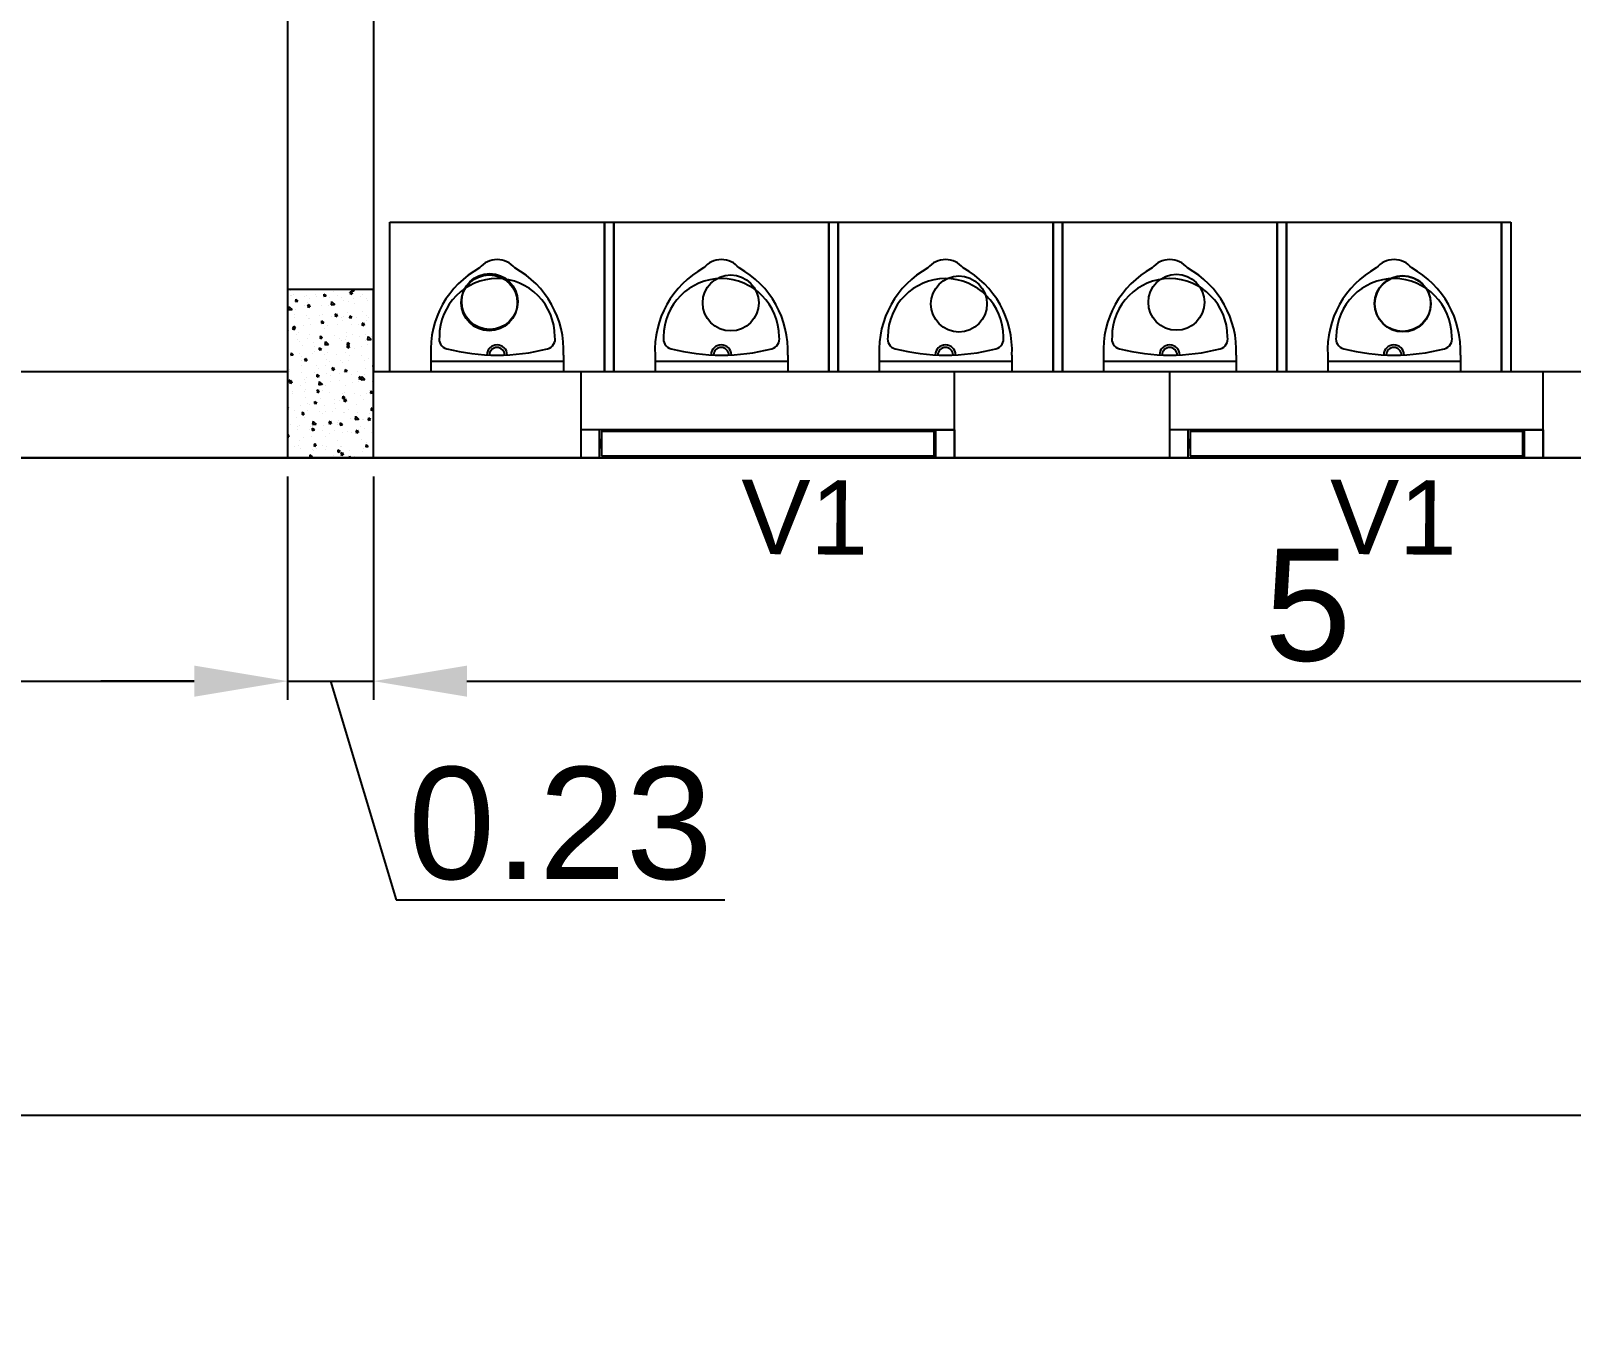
# Model space of a CAD drawing. Header units: metres. Extents: x 0 to 2048, y 111 to 219.
# Drawn here: x 1846.782 to 1850.904, y 147.586 to 151.027 of the extents above; entities that cross this region are included whole.
import ezdxf

# ---------------------------------------------------------------- set-up
doc = ezdxf.new("R2010")
doc.units = ezdxf.units.M
doc.header["$LTSCALE"] = 0.5
doc.header["$MEASUREMENT"] = 0
doc.header["$PDMODE"] = 3
doc.linetypes.add('CONTIN', pattern=[0])
for name, color, linetype in [('BLK_1_FLR_0_BLT_UP_AREA', 27, 'Continuous'), ('BLK_1_FLR_0_URINAL', 235, 'Continuous'), ('BLK_1_FLR_0_WASH', 60, 'Continuous')]:
    doc.layers.add(name, color=color, linetype=linetype)
doc.layers.add('layout bou', color=1, linetype='Continuous', lineweight=60)
doc.layers.add('layout bou @ 1', color=1, linetype='Continuous', lineweight=60)
doc.styles.add('200LT_S', font='arial.ttf', dxfattribs={"height": 0.3})
doc.styles.add('PATTA & SITE', font='arial.ttf', dxfattribs={"height": 1.5})
doc.styles.get("Standard").update_dxf_attribs({"font": ''})
doc.styles.get('Standard').set_extended_font_data('Arial Black')
doc.dimstyles.new('Building Arrow', dxfattribs={"dimscale": 0, "dimtxt": 1, "dimasz": 1, "dimexe": 0.18, "dimexo": 0.0625, "dimgap": 0.09, "dimtad": 0, "dimdec": 1, "dimzin": 0, "dimdsep": 46, "dimtxsty": 'Standard', "dimcen": 0.09, "dimse1": 1, "dimse2": 1, "dimclrt": 7, "dimadec": 1, "dimazin": 0, "dimtfac": 1, "dimtdec": 1, "dimtofl": 0, "dimtmove": 0, "dimatfit": 3, "dimfxl": 0, "dimtolj": 1, "dimtzin": 0, "dimarcsym": 0})

# ---------------------------------------------------------------- blocks, each defined once
blk = doc.blocks.new('*D4')
at = {"layer": 'Defpoints', "color": 0, "lineweight": -3}
for p in [(1730.1741, 160.2208), (1730.1741, 160.2208), (1916.2515, 130.4545)]:
    blk.add_point(p, dxfattribs=at)
at = {"layer": 'layout bou', "color": 0, "lineweight": -2}
for p, q in [((1731.1615, 160.0628), (1821.1248, 145.6716)), ((1915.2641, 130.6124), (1825.3008, 145.0036))]:
    blk.add_line(p, q, dxfattribs=at)
at = {"layer": 'layout bou', "color": 0, "lineweight": -3}
for points in [[(1731.1879, 160.2274), (1731.1352, 159.8982), (1730.1741, 160.2208)], [(1915.2904, 130.777), (1915.2378, 130.4478), (1916.2515, 130.4545)]]:
    blk.add_solid(points, dxfattribs=at)
at = {"layer": 'layout bou', "color": 7, "lineweight": 15, "insert": (1823.2128, 145.3376), "char_height": 1, "attachment_point": 5, "rotation": 350.9115}
blk.add_mtext('\\A1;188.4', dxfattribs=at)
blk = doc.blocks.new('*D8')
at = {"layer": 'Defpoints', "color": 0, "lineweight": -3}
for p in [(1736.6929, 151.6794), (1736.6929, 151.6794), (1916.2515, 130.4545)]:
    blk.add_point(p, dxfattribs=at)
at = {"layer": 'layout bou', "color": 0, "lineweight": -2}
for p, q in [((1737.686, 151.562), (1824.3862, 141.3135)), ((1915.2585, 130.5718), (1828.5583, 140.8204))]:
    blk.add_line(p, q, dxfattribs=at)
at = {"layer": 'layout bou', "color": 0, "lineweight": -3}
for points in [[(1737.7056, 151.7276), (1737.6665, 151.3965), (1736.6929, 151.6794)], [(1915.278, 130.7374), (1915.2389, 130.4063), (1916.2515, 130.4545)]]:
    blk.add_solid(points, dxfattribs=at)
at = {"layer": 'layout bou', "color": 7, "lineweight": 15, "insert": (1826.4722, 141.0669), "char_height": 1, "attachment_point": 5, "rotation": 353.2586}
blk.add_mtext('\\A1;180.8', dxfattribs=at)
blk = doc.blocks.new('*D9')
at = {"layer": 'Defpoints', "color": 0, "lineweight": -3}
for p in [(1764.1257, 208.0316), (1764.1257, 208.0316), (1929.9765, 145.7045)]:
    blk.add_point(p, dxfattribs=at)
at = {"layer": 'layout bou', "color": 0, "lineweight": -2}
for p, q in [((1765.0618, 207.6799), (1845.0867, 177.6063)), ((1929.0405, 146.0562), (1849.0155, 176.1298))]:
    blk.add_line(p, q, dxfattribs=at)
at = {"layer": 'layout bou', "color": 0, "lineweight": -3}
for points in [[(1765.1204, 207.8359), (1765.0031, 207.5239), (1764.1257, 208.0316)], [(1929.0991, 146.2122), (1928.9818, 145.9002), (1929.9765, 145.7045)]]:
    blk.add_solid(points, dxfattribs=at)
at = {"layer": 'layout bou', "color": 7, "lineweight": 15, "insert": (1847.0511, 176.868), "char_height": 1, "attachment_point": 5, "rotation": 339.4036}
blk.add_mtext('\\A1;177.2', dxfattribs=at)

msp = doc.modelspace()

# ---------------------------------------------------------------- linework, layer by layer
at = {"color": 0, "lineweight": -3}
for p, q in [((1847.46887, 152.36467), (1847.46887, 150.11467)), ((1847.69887, 152.36467), (1847.69887, 150.11467)), ((1848.31719, 150.11467), (1848.31719, 150.51467)), ((1848.31719, 150.51467), (1848.34219, 150.51467)), ((1848.34219, 150.51467), (1848.34219, 150.11467)), ((1848.91719, 150.11467), (1848.91719, 150.51467)), ((1848.91719, 150.51467), (1848.94219, 150.51467)), ((1848.94219, 150.51467), (1848.94219, 150.11467)), ((1849.51719, 150.11467), (1849.51719, 150.51467)), ((1849.51719, 150.51467), (1849.54219, 150.51467)), ((1849.54219, 150.51467), (1849.54219, 150.11467)), ((1850.11719, 150.11467), (1850.11719, 150.51467)), ((1850.11719, 150.51467), (1850.14219, 150.51467)), ((1850.14219, 150.51467), (1850.14219, 150.11467)), ((1850.71719, 150.11467), (1850.71719, 150.51467)), ((1850.71719, 150.51467), (1850.74219, 150.51467)), ((1850.74219, 150.51467), (1850.74219, 150.11467)), ((1847.46887, 150.11467), (1845.46887, 150.11467)), ((1852.69887, 150.11467), (1847.69887, 150.11467)), ((1848.34219, 150.11467), (1848.31719, 150.11467)), ((1848.94219, 150.11467), (1848.91719, 150.11467)), ((1849.54219, 150.11467), (1849.51719, 150.11467)), ((1850.14219, 150.11467), (1850.11719, 150.11467)), ((1850.74219, 150.11467), (1850.71719, 150.11467)), ((1837.67887, 149.88467), (1852.92887, 149.88467)), ((1852.92887, 149.88467), (1837.67887, 149.88467))]:
    msp.add_line(p, q, dxfattribs=at)
at = {"linetype": 'CONTIN', "lineweight": -3, "ltscale": 0.5}
for p, q in [((1847.46902, 150.33467), (1847.46902, 149.88467)), ((1847.69902, 150.33467), (1847.46902, 150.33467)), ((1847.69902, 149.88467), (1847.69902, 150.33467)), ((1847.46902, 149.88467), (1847.69902, 149.88467))]:
    msp.add_line(p, q, dxfattribs=at)
at = {"lineweight": -3}
for p, q in [((1847.47641, 150.33174), (1847.47641, 150.33174)), ((1847.64127, 150.33467), (1847.6409, 150.33051)), ((1847.6409, 150.33051), (1847.64717, 150.33167)), ((1847.64359, 150.33467), (1847.64717, 150.33167)), ((1847.47631, 150.31892), (1847.47631, 150.31892)), ((1847.48003, 150.31765), (1847.48003, 150.31765)), ((1847.48444, 150.32057), (1847.48444, 150.32057)), ((1847.49046, 150.30276), (1847.49673, 150.30392)), ((1847.49099, 150.30874), (1847.49047, 150.30276)), ((1847.49099, 150.30874), (1847.49673, 150.30392)), ((1847.51332, 150.31643), (1847.51332, 150.31643)), ((1847.51381, 150.29076), (1847.51381, 150.29076)), ((1847.52058, 150.3193), (1847.52058, 150.3193)), ((1847.52131, 150.29879), (1847.52131, 150.29879)), ((1847.52599, 150.29442), (1847.52263, 150.28944)), ((1847.52388, 150.29427), (1847.52388, 150.29427)), ((1847.52599, 150.29442), (1847.52867, 150.28742)), ((1847.52724, 150.31184), (1847.52724, 150.31184)), ((1847.54327, 150.32275), (1847.54327, 150.32275)), ((1847.54661, 150.31522), (1847.54661, 150.31522)), ((1847.56003, 150.29299), (1847.56003, 150.29299)), ((1847.56568, 150.31664), (1847.57195, 150.3178)), ((1847.56621, 150.32261), (1847.56569, 150.31663)), ((1847.56621, 150.32261), (1847.57195, 150.31779)), ((1847.57834, 150.29237), (1847.57834, 150.29237)), ((1847.5799, 150.314), (1847.5799, 150.314)), ((1847.58662, 150.30252), (1847.58524, 150.29363)), ((1847.58525, 150.29363), (1847.59474, 150.29474)), ((1847.58695, 150.30221), (1847.59507, 150.29442)), ((1847.59115, 150.32984), (1847.59115, 150.32984)), ((1847.60294, 150.31862), (1847.60294, 150.31862)), ((1847.61319, 150.31278), (1847.61319, 150.31278)), ((1847.61799, 150.30477), (1847.61799, 150.30477)), ((1847.63059, 150.30353), (1847.63059, 150.30353)), ((1847.63142, 150.32586), (1847.63142, 150.32586)), ((1847.63876, 150.32978), (1847.63541, 150.3248)), ((1847.63541, 150.32481), (1847.64145, 150.32278)), ((1847.63876, 150.32978), (1847.64145, 150.32278)), ((1847.64648, 150.31157), (1847.64648, 150.31157)), ((1847.64794, 150.29849), (1847.64794, 150.29849)), ((1847.66505, 150.3151), (1847.66505, 150.3151)), ((1847.6699, 150.32246), (1847.6699, 150.32246)), ((1847.67977, 150.31035), (1847.67977, 150.31035)), ((1847.68252, 150.30638), (1847.68252, 150.30638)), ((1847.47266, 150.28926), (1847.47128, 150.28037)), ((1847.47128, 150.28037), (1847.48078, 150.28148)), ((1847.47298, 150.28895), (1847.4811, 150.28116)), ((1847.47415, 150.27835), (1847.47415, 150.27835)), ((1847.48632, 150.2606), (1847.48632, 150.2606)), ((1847.48643, 150.26714), (1847.48643, 150.26714)), ((1847.48942, 150.2827), (1847.48942, 150.2827)), ((1847.51972, 150.26592), (1847.51972, 150.26592)), ((1847.52263, 150.28945), (1847.52867, 150.28742)), ((1847.52498, 150.25846), (1847.52498, 150.25846)), ((1847.52887, 150.25639), (1847.52887, 150.25639)), ((1847.55301, 150.26471), (1847.55301, 150.26471)), ((1847.55328, 150.26443), (1847.55328, 150.26443)), ((1847.55993, 150.25089), (1847.55941, 150.24491)), ((1847.55993, 150.25089), (1847.56568, 150.24606)), ((1847.56332, 150.26796), (1847.56332, 150.26796)), ((1847.5863, 150.26349), (1847.5863, 150.26349)), ((1847.5985, 150.27009), (1847.59515, 150.26511)), ((1847.59515, 150.26512), (1847.60119, 150.26309)), ((1847.5985, 150.27009), (1847.60119, 150.26309)), ((1847.59947, 150.26669), (1847.59947, 150.26669)), ((1847.61295, 150.2603), (1847.61295, 150.2603)), ((1847.61574, 150.25139), (1847.61574, 150.25139)), ((1847.61959, 150.26227), (1847.61959, 150.26227)), ((1847.62917, 150.27247), (1847.62917, 150.27247)), ((1847.63515, 150.26476), (1847.63463, 150.25878)), ((1847.63463, 150.25879), (1847.64089, 150.25994)), ((1847.63515, 150.26476), (1847.6409, 150.25994)), ((1847.65288, 150.26106), (1847.65288, 150.26106)), ((1847.67003, 150.27723), (1847.67003, 150.27723)), ((1847.67991, 150.26414), (1847.67991, 150.26414)), ((1847.68027, 150.253), (1847.68027, 150.253)), ((1847.68617, 150.25984), (1847.68617, 150.25984)), ((1847.4719, 150.22497), (1847.4719, 150.22497)), ((1847.48572, 150.23473), (1847.48237, 150.22975)), ((1847.48237, 150.22976), (1847.48841, 150.22773)), ((1847.48471, 150.23701), (1847.48419, 150.23103)), ((1847.48419, 150.23104), (1847.49046, 150.23219)), ((1847.48471, 150.23701), (1847.49046, 150.23219)), ((1847.48572, 150.23473), (1847.48841, 150.22773)), ((1847.49393, 150.2152), (1847.49393, 150.2152)), ((1847.49774, 150.21954), (1847.49774, 150.21954)), ((1847.51155, 150.23737), (1847.51155, 150.23737)), ((1847.52722, 150.21398), (1847.52722, 150.21398)), ((1847.53132, 150.24047), (1847.53132, 150.24047)), ((1847.55824, 150.2104), (1847.55488, 150.20542)), ((1847.55824, 150.2104), (1847.56093, 150.20339)), ((1847.55941, 150.24491), (1847.56568, 150.24607)), ((1847.56051, 150.21277), (1847.56051, 150.21277)), ((1847.56831, 150.23009), (1847.56831, 150.23009)), ((1847.57608, 150.23899), (1847.57608, 150.23899)), ((1847.5938, 150.21155), (1847.5938, 150.21155)), ((1847.60276, 150.24165), (1847.60276, 150.24165)), ((1847.62691, 150.21909), (1847.62691, 150.21909)), ((1847.62709, 150.21034), (1847.62709, 150.21034)), ((1847.63891, 150.24038), (1847.63891, 150.24038)), ((1847.6422, 150.21534), (1847.6422, 150.21534)), ((1847.65795, 150.24018), (1847.65795, 150.24018)), ((1847.66038, 150.20912), (1847.66038, 150.20912)), ((1847.67102, 150.24576), (1847.66766, 150.24078)), ((1847.66766, 150.24079), (1847.6737, 150.23876)), ((1847.67102, 150.24576), (1847.6737, 150.23875)), ((1847.67835, 150.21407), (1847.67835, 150.21407)), ((1847.68403, 150.20905), (1847.68265, 150.20016)), ((1847.68436, 150.20874), (1847.69248, 150.20095)), ((1847.69367, 150.2079), (1847.69367, 150.2079)), ((1847.46964, 150.17159), (1847.46964, 150.17159)), ((1847.49633, 150.20228), (1847.49633, 150.20228)), ((1847.50104, 150.19451), (1847.50104, 150.19451)), ((1847.5093, 150.18399), (1847.5093, 150.18399)), ((1847.52273, 150.20508), (1847.52273, 150.20508)), ((1847.53718, 150.19324), (1847.53718, 150.19324)), ((1847.54048, 150.1682), (1847.54048, 150.1682)), ((1847.54133, 150.18215), (1847.54133, 150.18215)), ((1847.55313, 150.17319), (1847.5594, 150.17434)), ((1847.55366, 150.17916), (1847.55314, 150.17318)), ((1847.55366, 150.17916), (1847.5594, 150.17434)), ((1847.55488, 150.20543), (1847.56093, 150.2034)), ((1847.56329, 150.20611), (1847.56329, 150.20611)), ((1847.57007, 150.1958), (1847.56869, 150.1869)), ((1847.56869, 150.18691), (1847.57819, 150.18801)), ((1847.5704, 150.19548), (1847.57851, 150.18769)), ((1847.57383, 150.1856), (1847.57383, 150.1856)), ((1847.57662, 150.16693), (1847.57662, 150.16693)), ((1847.60775, 150.20378), (1847.60775, 150.20378)), ((1847.61348, 150.19801), (1847.61348, 150.19801)), ((1847.62296, 150.20198), (1847.62296, 150.20198)), ((1847.63075, 150.18607), (1847.6274, 150.18109)), ((1847.6274, 150.1811), (1847.63344, 150.17907)), ((1847.62888, 150.19303), (1847.62835, 150.18706)), ((1847.62835, 150.18706), (1847.63462, 150.18822)), ((1847.62888, 150.19303), (1847.63462, 150.18821)), ((1847.63075, 150.18607), (1847.63344, 150.17906)), ((1847.64719, 150.17747), (1847.64719, 150.17747)), ((1847.66796, 150.18186), (1847.66796, 150.18186)), ((1847.67801, 150.19962), (1847.67801, 150.19962)), ((1847.68164, 150.18904), (1847.68164, 150.18904)), ((1847.68266, 150.20016), (1847.69215, 150.20127)), ((1847.68992, 150.20582), (1847.68992, 150.20582)), ((1847.47791, 150.15931), (1847.48418, 150.16047)), ((1847.47844, 150.16528), (1847.47792, 150.15931)), ((1847.47844, 150.16528), (1847.48418, 150.16046)), ((1847.50097, 150.16386), (1847.50097, 150.16386)), ((1847.50602, 150.15664), (1847.50602, 150.15664)), ((1847.50634, 150.14396), (1847.50634, 150.14396)), ((1847.50704, 150.13061), (1847.50704, 150.13061)), ((1847.51798, 150.15071), (1847.51462, 150.14573)), ((1847.51462, 150.14574), (1847.52067, 150.14371)), ((1847.51798, 150.15071), (1847.52066, 150.1437)), ((1847.52047, 150.15169), (1847.52047, 150.15169)), ((1847.53426, 150.16264), (1847.53426, 150.16264)), ((1847.54546, 150.13033), (1847.54546, 150.13033)), ((1847.56755, 150.16142), (1847.56755, 150.16142)), ((1847.57157, 150.13222), (1847.57157, 150.13222)), ((1847.5733, 150.14779), (1847.5733, 150.14779)), ((1847.57992, 150.1419), (1847.57992, 150.1419)), ((1847.59049, 150.12637), (1847.58714, 150.1214)), ((1847.59049, 150.12637), (1847.59318, 150.11937)), ((1847.60084, 150.16021), (1847.60084, 150.16021)), ((1847.61123, 150.14462), (1847.61123, 150.14462)), ((1847.61606, 150.14062), (1847.61606, 150.14062)), ((1847.62466, 150.16571), (1847.62466, 150.16571)), ((1847.63297, 150.14367), (1847.63297, 150.14367)), ((1847.63413, 150.15899), (1847.63413, 150.15899)), ((1847.66742, 150.15778), (1847.66742, 150.15778)), ((1847.67576, 150.14624), (1847.67576, 150.14624)), ((1847.68663, 150.15116), (1847.68663, 150.15116)), ((1847.69782, 150.13518), (1847.6973, 150.12921)), ((1847.6973, 150.12921), (1847.69902, 150.12953)), ((1847.69782, 150.13518), (1847.69902, 150.13418)), ((1847.47216, 150.09356), (1847.47164, 150.08758)), ((1847.47164, 150.08759), (1847.47791, 150.08874)), ((1847.47216, 150.09356), (1847.47791, 150.08874)), ((1847.47408, 150.11456), (1847.47408, 150.11456)), ((1847.47771, 150.09102), (1847.47436, 150.08604)), ((1847.47436, 150.08605), (1847.4804, 150.08402)), ((1847.47489, 150.11979), (1847.47489, 150.11979)), ((1847.47771, 150.09102), (1847.4804, 150.08401)), ((1847.47819, 150.09475), (1847.47819, 150.09475)), ((1847.50737, 150.11335), (1847.50737, 150.11335)), ((1847.51434, 150.09348), (1847.51434, 150.09348)), ((1847.51635, 150.08564), (1847.51635, 150.08564)), ((1847.51822, 150.09831), (1847.51822, 150.09831)), ((1847.54066, 150.11213), (1847.54066, 150.11213)), ((1847.54738, 150.10743), (1847.54686, 150.10146)), ((1847.54686, 150.10146), (1847.55313, 150.10262)), ((1847.54738, 150.10743), (1847.55313, 150.10261)), ((1847.55135, 150.12383), (1847.55135, 150.12383)), ((1847.55352, 150.08907), (1847.55214, 150.08018)), ((1847.55384, 150.08876), (1847.56196, 150.08097)), ((1847.57395, 150.11091), (1847.57395, 150.11091)), ((1847.58331, 150.08948), (1847.58331, 150.08948)), ((1847.5849, 150.10402), (1847.5849, 150.10402)), ((1847.58714, 150.1214), (1847.59318, 150.11938)), ((1847.60724, 150.1097), (1847.60724, 150.1097)), ((1847.60897, 150.09124), (1847.60897, 150.09124)), ((1847.61936, 150.11559), (1847.61936, 150.11559)), ((1847.6226, 150.12131), (1847.62208, 150.11533)), ((1847.62208, 150.11534), (1847.62834, 150.11649)), ((1847.6224, 150.11233), (1847.6224, 150.11233)), ((1847.6226, 150.12131), (1847.62835, 150.11649)), ((1847.64053, 150.10848), (1847.64053, 150.10848)), ((1847.64298, 150.08535), (1847.64298, 150.08535)), ((1847.6555, 150.11432), (1847.6555, 150.11432)), ((1847.6588, 150.08928), (1847.6588, 150.08928)), ((1847.66301, 150.10204), (1847.65965, 150.09707)), ((1847.65965, 150.09707), (1847.6657, 150.09505)), ((1847.66301, 150.10204), (1847.66569, 150.09504)), ((1847.66748, 150.10233), (1847.6661, 150.09344)), ((1847.66611, 150.09344), (1847.6756, 150.09455)), ((1847.66781, 150.10202), (1847.67593, 150.09423)), ((1847.6735, 150.09285), (1847.6735, 150.09285)), ((1847.67382, 150.10727), (1847.67382, 150.10727)), ((1847.67797, 150.12354), (1847.67797, 150.12354)), ((1847.69495, 150.08801), (1847.69495, 150.08801)), ((1848.25379, 150.11467), (1848.25379, 149.88467)), ((1849.25379, 149.88467), (1849.25379, 150.11467)), ((1849.82906, 150.11467), (1849.82906, 149.88467)), ((1850.82906, 149.88467), (1850.82906, 150.11467)), ((1847.48158, 150.06262), (1847.48158, 150.06262)), ((1847.48318, 150.05688), (1847.48318, 150.05688)), ((1847.50478, 150.07723), (1847.50478, 150.07723)), ((1847.51487, 150.06141), (1847.51487, 150.06141)), ((1847.51596, 150.04493), (1847.51596, 150.04493)), ((1847.51763, 150.06845), (1847.51763, 150.06845)), ((1847.55023, 150.06668), (1847.54687, 150.06171)), ((1847.54688, 150.06171), (1847.55292, 150.05969)), ((1847.54816, 150.06019), (1847.54816, 150.06019)), ((1847.55023, 150.06668), (1847.55292, 150.05968)), ((1847.55214, 150.08018), (1847.56164, 150.08129)), ((1847.55378, 150.06717), (1847.55378, 150.06717)), ((1847.56136, 150.06551), (1847.56136, 150.06551)), ((1847.56932, 150.07884), (1847.56932, 150.07884)), ((1847.58145, 150.05897), (1847.58145, 150.05897)), ((1847.61474, 150.05776), (1847.61474, 150.05776)), ((1847.61633, 150.04958), (1847.6158, 150.04361)), ((1847.6158, 150.04361), (1847.62207, 150.04477)), ((1847.61633, 150.04958), (1847.62207, 150.04476)), ((1847.62015, 150.05894), (1847.62015, 150.05894)), ((1847.62434, 150.07772), (1847.62434, 150.07772)), ((1847.64803, 150.05654), (1847.64803, 150.05654)), ((1847.66379, 150.05141), (1847.66379, 150.05141)), ((1847.68132, 150.05533), (1847.68132, 150.05533)), ((1847.68798, 150.06522), (1847.68798, 150.06522)), ((1847.69155, 150.06346), (1847.69102, 150.05748)), ((1847.69102, 150.05749), (1847.69729, 150.05864)), ((1847.69155, 150.06346), (1847.69729, 150.05864)), ((1847.69824, 150.06298), (1847.69824, 150.06298)), ((1847.46902, 150.01921), (1847.47163, 150.01701)), ((1847.46902, 150.01653), (1847.47163, 150.01702)), ((1847.48862, 150.01128), (1847.48862, 150.01128)), ((1847.50253, 150.02385), (1847.50253, 150.02385)), ((1847.50997, 150.00699), (1847.50661, 150.00202)), ((1847.50661, 150.00202), (1847.51266, 150)), ((1847.50997, 150.00699), (1847.51266, 149.99999)), ((1847.52191, 150.01006), (1847.52191, 150.01006)), ((1847.52262, 150.03057), (1847.52262, 150.03057)), ((1847.52636, 150.02732), (1847.52636, 150.02732)), ((1847.54111, 150.03571), (1847.54058, 150.02973)), ((1847.54058, 150.02973), (1847.54685, 150.03089)), ((1847.54111, 150.03571), (1847.54685, 150.03089)), ((1847.5552, 150.00885), (1847.5552, 150.00885)), ((1847.55707, 150.04214), (1847.55707, 150.04214)), ((1847.56206, 150.00427), (1847.56206, 150.00427)), ((1847.56706, 150.02546), (1847.56706, 150.02546)), ((1847.57137, 150.0072), (1847.57137, 150.0072)), ((1847.58849, 150.00763), (1847.58849, 150.00763)), ((1847.59322, 150.04087), (1847.59322, 150.04087)), ((1847.59332, 150.03116), (1847.59332, 150.03116)), ((1847.59651, 150.01583), (1847.59651, 150.01583)), ((1847.60671, 150.03786), (1847.60671, 150.03786)), ((1847.61789, 150.00556), (1847.61789, 150.00556)), ((1847.62274, 150.04235), (1847.61939, 150.03738)), ((1847.61939, 150.03738), (1847.62543, 150.03536)), ((1847.62178, 150.00641), (1847.62178, 150.00641)), ((1847.62274, 150.04235), (1847.62543, 150.03535)), ((1847.63266, 150.01456), (1847.63266, 150.01456)), ((1847.65299, 150.02703), (1847.65299, 150.02703)), ((1847.65507, 150.0052), (1847.65507, 150.0052)), ((1847.67125, 150.03947), (1847.67125, 150.03947)), ((1847.68836, 150.00398), (1847.68836, 150.00398)), ((1847.69526, 150.01802), (1847.6919, 150.01305)), ((1847.69191, 150.01305), (1847.69795, 150.01102)), ((1847.69526, 150.01802), (1847.69795, 150.01102)), ((1847.698, 150.0069), (1847.698, 150.0069)), ((1847.4767, 149.97313), (1847.4767, 149.97313)), ((1847.49149, 149.99373), (1847.49149, 149.99373)), ((1847.49479, 149.96869), (1847.49479, 149.96869)), ((1847.49503, 149.96077), (1847.49503, 149.96077)), ((1847.50027, 149.97046), (1847.50027, 149.97046)), ((1847.51371, 149.99155), (1847.51371, 149.99155)), ((1847.53093, 149.96742), (1847.53093, 149.96742)), ((1847.53483, 149.96398), (1847.53431, 149.958)), ((1847.53483, 149.96398), (1847.54058, 149.95916)), ((1847.53696, 149.98235), (1847.53558, 149.97345)), ((1847.53559, 149.97346), (1847.54509, 149.97456)), ((1847.53637, 149.96901), (1847.53637, 149.96901)), ((1847.53729, 149.98203), (1847.54541, 149.97424)), ((1847.56481, 149.97207), (1847.56481, 149.97207)), ((1847.58248, 149.98266), (1847.57913, 149.97769)), ((1847.57913, 149.97769), (1847.58517, 149.97566)), ((1847.58248, 149.98266), (1847.58517, 149.97566)), ((1847.6015, 149.97796), (1847.6015, 149.97796)), ((1847.60333, 149.97284), (1847.60333, 149.97284)), ((1847.60446, 149.98448), (1847.60446, 149.98448)), ((1847.61005, 149.97786), (1847.60953, 149.97188)), ((1847.60953, 149.97188), (1847.61579, 149.97304)), ((1847.61005, 149.97786), (1847.6158, 149.97304)), ((1847.63596, 149.98953), (1847.63596, 149.98953)), ((1847.65093, 149.99561), (1847.64955, 149.98671)), ((1847.64955, 149.98672), (1847.65905, 149.98782)), ((1847.65126, 149.99529), (1847.65937, 149.9875)), ((1847.663, 149.96871), (1847.663, 149.96871)), ((1847.66899, 149.98609), (1847.66899, 149.98609)), ((1847.6721, 149.98825), (1847.6721, 149.98825)), ((1847.6754, 149.96322), (1847.6754, 149.96322)), ((1847.68474, 149.98576), (1847.69101, 149.98692)), ((1847.68527, 149.99173), (1847.68475, 149.98575)), ((1847.68527, 149.99173), (1847.69102, 149.98691)), ((1847.46971, 149.9473), (1847.46902, 149.94628)), ((1847.46902, 149.94144), (1847.47239, 149.94031)), ((1847.46971, 149.9473), (1847.47239, 149.9403)), ((1847.49977, 149.93082), (1847.49977, 149.93082)), ((1847.51145, 149.93817), (1847.51145, 149.93817)), ((1847.52831, 149.95955), (1847.52831, 149.95955)), ((1847.53423, 149.94239), (1847.53423, 149.94239)), ((1847.53431, 149.95801), (1847.54057, 149.95917)), ((1847.54222, 149.92297), (1847.53887, 149.918)), ((1847.54222, 149.92297), (1847.54491, 149.91597)), ((1847.5616, 149.95834), (1847.5616, 149.95834)), ((1847.57037, 149.94111), (1847.57037, 149.94111)), ((1847.58138, 149.94888), (1847.58138, 149.94888)), ((1847.59489, 149.95712), (1847.59489, 149.95712)), ((1847.6022, 149.93109), (1847.6022, 149.93109)), ((1847.61564, 149.95218), (1847.61564, 149.95218)), ((1847.62818, 149.9559), (1847.62818, 149.9559)), ((1847.64094, 149.95165), (1847.64094, 149.95165)), ((1847.655, 149.95833), (1847.65164, 149.95336)), ((1847.65164, 149.95336), (1847.65769, 149.95133)), ((1847.655, 149.95833), (1847.65769, 149.95133)), ((1847.66147, 149.95469), (1847.66147, 149.95469)), ((1847.66674, 149.93271), (1847.66674, 149.93271)), ((1847.679, 149.92001), (1847.67847, 149.91403)), ((1847.679, 149.92001), (1847.68474, 149.91518)), ((1847.68038, 149.92535), (1847.68038, 149.92535)), ((1847.69476, 149.95347), (1847.69476, 149.95347)), ((1847.46923, 149.91005), (1847.46923, 149.91005)), ((1847.48671, 149.91482), (1847.48671, 149.91482)), ((1847.49802, 149.91708), (1847.49802, 149.91708)), ((1847.50252, 149.90883), (1847.50252, 149.90883)), ((1847.5092, 149.88478), (1847.5092, 149.88478)), ((1847.52856, 149.89226), (1847.52803, 149.88628)), ((1847.52803, 149.88628), (1847.5343, 149.88744)), ((1847.52856, 149.89226), (1847.5343, 149.88743)), ((1847.53581, 149.90761), (1847.53581, 149.90761)), ((1847.53887, 149.918), (1847.54491, 149.91597)), ((1847.53921, 149.90451), (1847.53921, 149.90451)), ((1847.54638, 149.91069), (1847.54638, 149.91069)), ((1847.56255, 149.91869), (1847.56255, 149.91869)), ((1847.5691, 149.9064), (1847.5691, 149.9064)), ((1847.57367, 149.91608), (1847.57367, 149.91608)), ((1847.59139, 149.89056), (1847.59139, 149.89056)), ((1847.60239, 149.90518), (1847.60239, 149.90518)), ((1847.60378, 149.90613), (1847.60325, 149.90015)), ((1847.60325, 149.90016), (1847.60952, 149.90131)), ((1847.60378, 149.90613), (1847.60952, 149.90131)), ((1847.60981, 149.91481), (1847.60981, 149.91481)), ((1847.61474, 149.89864), (1847.61138, 149.89367)), ((1847.61138, 149.89367), (1847.61742, 149.89164)), ((1847.61311, 149.88977), (1847.61311, 149.88977)), ((1847.61334, 149.91452), (1847.61334, 149.91452)), ((1847.61338, 149.8988), (1847.61338, 149.8988)), ((1847.61474, 149.89864), (1847.61742, 149.89164)), ((1847.63437, 149.88888), (1847.63372, 149.88467)), ((1847.6347, 149.88857), (1847.63876, 149.88467)), ((1847.63568, 149.90397), (1847.63568, 149.90397)), ((1847.64926, 149.8885), (1847.64926, 149.8885)), ((1847.66897, 149.90275), (1847.66897, 149.90275)), ((1847.67301, 149.91039), (1847.67301, 149.91039)), ((1847.67847, 149.91403), (1847.68474, 149.91519))]:
    msp.add_line(p, q, dxfattribs=at)
at = {"lineweight": -3, "ltscale": 0.03}
for p, q in [((1847.85219, 150.15931), (1847.85219, 150.11467)), ((1848.20719, 150.14198), (1847.85219, 150.14198)), ((1848.20719, 150.15931), (1848.20719, 150.11467)), ((1848.45219, 150.15931), (1848.45219, 150.11467)), ((1848.80719, 150.14198), (1848.45219, 150.14198)), ((1848.80719, 150.15931), (1848.80719, 150.11467)), ((1849.05219, 150.15931), (1849.05219, 150.11467)), ((1849.40719, 150.14198), (1849.05219, 150.14198)), ((1849.40719, 150.15931), (1849.40719, 150.11467)), ((1849.65219, 150.15931), (1849.65219, 150.11467)), ((1850.00719, 150.14198), (1849.65219, 150.14198)), ((1850.00719, 150.15931), (1850.00719, 150.11467)), ((1850.25219, 150.15931), (1850.25219, 150.11467)), ((1850.60719, 150.14198), (1850.25219, 150.14198)), ((1850.60719, 150.15931), (1850.60719, 150.11467)), ((1848.20719, 150.11467), (1847.85219, 150.11467)), ((1848.80719, 150.11467), (1848.45219, 150.11467)), ((1849.40719, 150.11467), (1849.05219, 150.11467)), ((1850.00719, 150.11467), (1849.65219, 150.11467)), ((1850.60719, 150.11467), (1850.25219, 150.11467))]:
    msp.add_line(p, q, dxfattribs=at)
at = {"color": 8, "lineweight": -3}
msp.add_line((1852.92887, 149.88467), (1837.67887, 149.88467), dxfattribs=at)
at = {"color": 252, "lineweight": -3}
for p, q in [((1847.46902, 149.83467), (1847.46902, 149.23711)), ((1847.46902, 149.83467), (1847.46902, 149.23711)), ((1847.69902, 149.83467), (1847.69902, 149.23711)), ((1847.69902, 149.83467), (1847.69902, 149.23711))]:
    msp.add_line(p, q, dxfattribs=at)
at = {"color": 7, "lineweight": -3}
for p, q in [((1845.71892, 149.28711), (1847.21902, 149.28711)), ((1847.21902, 149.28711), (1846.96902, 149.28711)), ((1847.46902, 149.28711), (1847.69902, 149.28711)), ((1847.58402, 149.28711), (1847.75946, 148.70228)), ((1847.94902, 149.28711), (1852.44887, 149.28711)), ((1847.94902, 149.28711), (1848.19902, 149.28711)), ((1847.75946, 148.70228), (1848.63873, 148.70228)), ((1837.92887, 148.12599), (1852.67887, 148.12599))]:
    msp.add_line(p, q, dxfattribs=at)
at = {"lineweight": -3}
for points in [[(1849.25379, 149.95967), (1848.25379, 149.95967)], [(1848.30879, 149.93228), (1848.30379, 149.93228), (1848.30379, 149.91206), (1848.30879, 149.91206)], [(1849.19879, 149.91206), (1849.20379, 149.91206), (1849.20379, 149.93228), (1849.19879, 149.93228)], [(1850.82906, 149.95967), (1849.82906, 149.95967)], [(1849.88406, 149.93228), (1849.87906, 149.93228), (1849.87906, 149.91206), (1849.88406, 149.91206)], [(1850.77406, 149.91206), (1850.77906, 149.91206), (1850.77906, 149.93228), (1850.77406, 149.93228)], [(1849.25379, 149.88467), (1848.25379, 149.88467)], [(1850.82906, 149.88467), (1849.82906, 149.88467)]]:
    msp.add_lwpolyline(points, dxfattribs=at)
for points in [[(1848.30379, 149.95967), (1848.25379, 149.95967), (1848.25379, 149.94373), (1848.25379, 149.92967), (1848.25379, 149.88467), (1848.30379, 149.88467)], [(1848.30879, 149.88967), (1849.19879, 149.88967), (1849.19879, 149.95467), (1848.30879, 149.95467)], [(1849.20379, 149.95967), (1849.25379, 149.95967), (1849.25379, 149.94373), (1849.25379, 149.92967), (1849.25379, 149.88467), (1849.20379, 149.88467)], [(1849.87906, 149.95967), (1849.82906, 149.95967), (1849.82906, 149.94373), (1849.82906, 149.92967), (1849.82906, 149.88467), (1849.87906, 149.88467)], [(1849.88406, 149.88967), (1850.77406, 149.88967), (1850.77406, 149.95467), (1849.88406, 149.95467)], [(1850.77906, 149.95967), (1850.82906, 149.95967), (1850.82906, 149.94373), (1850.82906, 149.92967), (1850.82906, 149.88467), (1850.77906, 149.88467)]]:
    msp.add_lwpolyline(points, close=True, dxfattribs=at)
at = {"lineweight": -3, "ltscale": 0.03}
for centre, radius, start, end in [((1848.02969, 150.35393), 0.06112, 39.22208, 140.77792), ((1848.62969, 150.35393), 0.06112, 39.22208, 140.77792), ((1849.22969, 150.35393), 0.06112, 39.22208, 140.77792), ((1849.82969, 150.35393), 0.06112, 39.22208, 140.77792), ((1850.42969, 150.35393), 0.06112, 39.22208, 140.77792), ((1848.10393, 150.1718), 0.25205, 118.84278, 182.84235), ((1847.95546, 150.1718), 0.25205, 357.15765, 61.15722), ((1848.70393, 150.1718), 0.25205, 118.84278, 182.84235), ((1848.55546, 150.1718), 0.25205, 357.15765, 61.15722), ((1849.30393, 150.1718), 0.25205, 118.84278, 182.84235), ((1849.15546, 150.1718), 0.25205, 357.15765, 61.15722), ((1849.90393, 150.1718), 0.25205, 118.84278, 182.84235), ((1849.75546, 150.1718), 0.25205, 357.15765, 61.15722), ((1850.50393, 150.1718), 0.25205, 118.84278, 182.84235), ((1850.35546, 150.1718), 0.25205, 357.15765, 61.15722), ((1848.03075, 150.2085), 0.15568, 90.39059, 179.96949), ((1848.02863, 150.2085), 0.15568, 0.03051, 89.60941), ((1848.63075, 150.2085), 0.15568, 90.39059, 179.96949), ((1848.62863, 150.2085), 0.15568, 0.03051, 89.60941), ((1849.23075, 150.2085), 0.15568, 90.39059, 179.96949), ((1849.22863, 150.2085), 0.15568, 0.03051, 89.60941), ((1849.83075, 150.2085), 0.15568, 90.39059, 179.96949), ((1849.82863, 150.2085), 0.15568, 0.03051, 89.60941), ((1850.43075, 150.2085), 0.15568, 90.39059, 179.96949), ((1850.42863, 150.2085), 0.15568, 0.03051, 89.60941), ((1847.90176, 150.20275), 0.02731, 167.67896, 255.64076), ((1848.15765, 150.20266), 0.02731, 284.31804, 12.29052), ((1848.50176, 150.20275), 0.02731, 167.67896, 255.64076), ((1848.75765, 150.20266), 0.02731, 284.31804, 12.29052), ((1849.10176, 150.20275), 0.02731, 167.67896, 255.64076), ((1849.35765, 150.20266), 0.02731, 284.31804, 12.29052), ((1849.70176, 150.20275), 0.02731, 167.67896, 255.64076), ((1849.95765, 150.20266), 0.02731, 284.31804, 12.29052), ((1850.30176, 150.20275), 0.02731, 167.67896, 255.64076), ((1850.55765, 150.20266), 0.02731, 284.31804, 12.29052), ((1848.02988, 150.70325), 0.54395, 255.64076, 284.31804), ((1848.02932, 150.15931), 0.02731, 1.37892, 178.50221), ((1848.02932, 150.15931), 0.02048, 1.01929, 178.86185), ((1848.62988, 150.70325), 0.54395, 255.64076, 284.31804), ((1848.62932, 150.15931), 0.02731, 1.37892, 178.50221), ((1848.62932, 150.15931), 0.02048, 1.01929, 178.86185), ((1849.22988, 150.70325), 0.54395, 255.64076, 284.31804), ((1849.22932, 150.15931), 0.02731, 1.37892, 178.50221), ((1849.22932, 150.15931), 0.02048, 1.01929, 178.86185), ((1849.82988, 150.70325), 0.54395, 255.64076, 284.31804), ((1849.82932, 150.15931), 0.02731, 1.37892, 178.50221), ((1849.82932, 150.15931), 0.02048, 1.01929, 178.86185), ((1850.42988, 150.70325), 0.54395, 255.64076, 284.31804), ((1850.42932, 150.15931), 0.02731, 1.37892, 178.50221), ((1850.42932, 150.15931), 0.02048, 1.01929, 178.86185)]:
    msp.add_arc(centre, radius, start, end, dxfattribs=at)
at = {"color": 7, "lineweight": -3}
for points in [[(1847.21902, 149.32877), (1847.21902, 149.24544), (1847.46902, 149.28711)], [(1847.21902, 149.32877), (1847.21902, 149.24544), (1847.46902, 149.28711)], [(1847.94902, 149.32877), (1847.94902, 149.24544), (1847.69902, 149.28711)], [(1847.94902, 149.32877), (1847.94902, 149.24544), (1847.69902, 149.28711)]]:
    msp.add_solid(points, dxfattribs=at)
at = {"layer": 'BLK_1_FLR_0_BLT_UP_AREA', "color": 27, "lineweight": -3, "ltscale": 3}
msp.add_lwpolyline([(1825.35887, 162.08467), (1825.35887, 159.08467), (1830.23487, 159.08467), (1830.23487, 162.08467), (1837.67887, 162.08467), (1837.67887, 149.88467), (1852.92887, 149.88467), (1852.92887, 177.33467), (1822.42887, 177.33467), (1822.42887, 162.08467)], close=True, dxfattribs=at)
at = {"layer": 'BLK_1_FLR_0_URINAL', "lineweight": -3, "ltscale": 3}
for points in [[(1847.74219, 150.51467), (1848.31719, 150.51467), (1848.31719, 150.11467), (1847.74219, 150.11467)], [(1848.34219, 150.51467), (1848.91719, 150.51467), (1848.91719, 150.11467), (1848.34219, 150.11467)], [(1848.94219, 150.51467), (1849.51719, 150.51467), (1849.51719, 150.11467), (1848.94219, 150.11467)], [(1849.54219, 150.51467), (1850.11719, 150.51467), (1850.11719, 150.11467), (1849.54219, 150.11467)], [(1850.14219, 150.51467), (1850.71719, 150.51467), (1850.71719, 150.11467), (1850.14219, 150.11467)]]:
    msp.add_lwpolyline(points, close=True, dxfattribs=at)
at = {"layer": 'BLK_1_FLR_0_WASH', "color": 55, "lineweight": -3, "ltscale": 2}
for centre in [(1848.00858, 150.29914), (1848.65471, 150.29902), (1849.84733, 150.3006), (1849.26557, 150.2961), (1850.45282, 150.29743)]:
    msp.add_circle(centre, 0.07491, dxfattribs=at)
at = {"layer": 'BLK_1_FLR_0_WASH', "color": 60, "lineweight": -3, "ltscale": 2}
for centre in [(1848.00976, 150.30279), (1848.65471, 150.29902), (1849.84733, 150.3006), (1849.26557, 150.2961), (1850.45323, 150.29619)]:
    msp.add_circle(centre, 0.07491, dxfattribs=at)

# ---------------------------------------------------------------- texts
at = {"lineweight": -3, "style": 'PATTA & SITE'}
for p in [(1848.68181, 149.62745), (1850.25709, 149.62745)]:
    msp.add_text('V1', height=0.199101, rotation=359.61954, dxfattribs=at).set_placement(p)
at = {"lineweight": -3, "char_height": 0.3, "attachment_point": 5, "style": '200LT_S'}
for s, insert in [('5', (1850.19894, 149.48967)), ('0.23', (1848.19909, 148.90556))]:
    msp.add_mtext(s, dxfattribs=dict(at, insert=insert))

# ---------------------------------------------------------------- dimensions: what is measured, and where the dimension line sits
at = {"layer": 'layout bou @ 1', "color": 8, "lineweight": 15}
for p1, p2, picture, middle in [((1929.97654, 145.70445), (1764.12569, 208.03165), '*D9', (1847.05112, 176.86805)), ((1916.25154, 130.45445), (1730.17408, 160.22078), '*D4', (1823.21281, 145.33762)), ((1916.25154, 130.45445), (1736.69295, 151.67943), '*D8', (1826.47224, 141.06694))]:
    dim = msp.add_aligned_dim(p1=p1, p2=p2, distance=0, dimstyle='Building Arrow', override={"dimscale": 1, "dimtix": 0, "dimtofl": 0, "dimtmove": 0, "dimatfit": 3}, dxfattribs=at)
    dim.commit()
    dim.dimension.update_dxf_attribs({"geometry": picture, "text_midpoint": middle})

doc.saveas('drawing.dxf')
